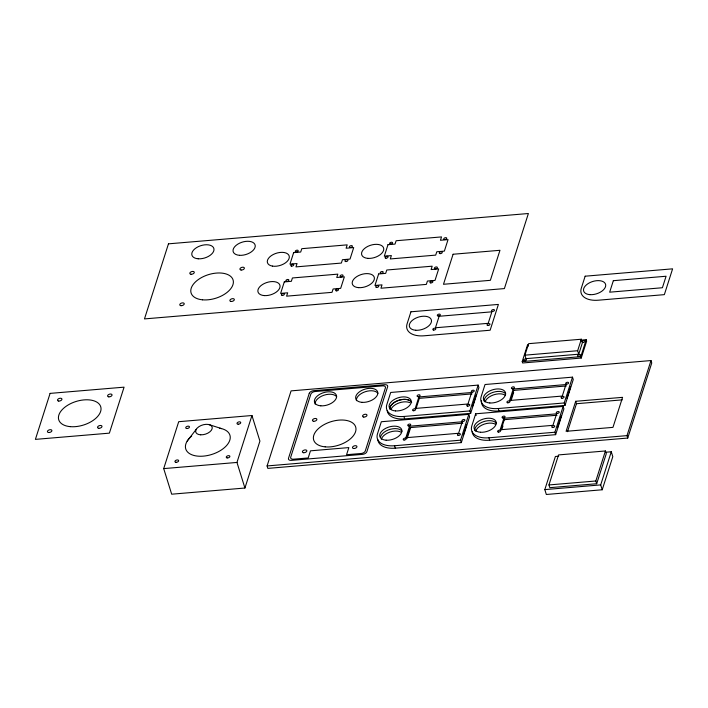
<?xml version="1.0" encoding="UTF-8"?>
<svg xmlns="http://www.w3.org/2000/svg" width="708" height="708" viewBox="0 0 708 708"><rect width="100%" height="100%" fill="white"/><g stroke="black" fill="none" stroke-linecap="round" stroke-linejoin="round"><path stroke-width="1.06" d="M163.707 468.608L178.708 421.694L251.951 415.516L259.916 441.102L244.924 488.024L171.681 494.193L163.707 468.608L236.959 462.439L251.951 415.516M267.084 465.944L291.077 390.878L650.988 360.558L651.749 362.992L627.757 438.057L267.836 468.386L267.084 465.944L626.996 435.624L650.988 360.558M409.534 426.225L405.861 437.721L458.598 433.278L462.271 421.782L409.534 426.225L410.295 428.659L407.286 438.066M418.888 396.949L415.215 408.445L467.953 404.002L471.625 392.506L418.888 396.949L419.393 398.569M406.631 438.075L409.967 427.623L461.607 423.278M415.985 408.799L419.322 398.347L472.059 393.905M461.306 442.615L460.545 440.181L468.793 414.375L381.338 421.738L377.488 433.8A22.603 12.7 -17.3 0 0 394.551 445.739L395.312 448.173L461.306 442.615L469.554 416.808L468.793 414.375M470.661 413.339L469.9 410.906L478.148 385.099L390.701 392.462L386.842 404.525A22.603 12.7 -17.3 0 0 403.914 416.463L404.666 418.897L470.661 413.339L478.909 387.533L478.148 385.099M463.28 435.385L466.616 424.933M472.634 406.109L476.307 394.613M475.679 413.791L471.829 425.853A22.603 12.7 -17.3 0 0 488.892 437.792L489.653 440.226L555.638 434.668L563.887 408.861L563.134 406.427L475.679 413.791L476.183 415.419M503.866 418.278L500.193 429.774L552.93 425.331L556.603 413.835L503.866 418.278L504.379 419.906M513.229 389.002L509.556 400.498L562.285 396.055L565.957 384.559L513.229 389.002L513.734 390.621M580.781 340.212L586.206 339.751L586.64 341.159L581.241 358.044L522.646 362.983L522.212 361.584L527.61 344.69M500.963 430.128L504.308 419.676L557.046 415.233M510.326 400.852L513.663 390.4L566.4 385.957M524.92 355.168L528.602 343.672L581.33 339.229L582.41 342.699L578.737 354.195L526.009 358.637L524.92 355.168L577.657 350.726L581.33 339.229M501.954 429.075L502.963 425.942M511.318 399.799L513.654 392.48M555.638 434.668L554.886 432.234L563.134 406.427M565.002 405.392L564.241 402.958L572.489 377.152L485.033 384.515L481.183 396.577A22.603 12.7 -17.3 0 0 498.246 408.516L499.007 410.95L565.002 405.392L573.25 379.585L572.489 377.152M557.621 427.437L561.294 415.941M566.975 398.161L570.648 386.665M581.241 358.044L580.808 356.646L586.206 339.751M605.8 452.235L611.278 451.775L612.801 456.651L602.216 489.777L546.328 494.485L544.815 489.609L555.399 456.483L558.683 456.209M548.957 484.945L558.55 454.917L605.428 450.961L606.287 453.704L596.685 483.732L549.806 487.679L548.957 484.945L595.835 480.989L605.428 450.961M575.692 401.286L566.099 431.314L612.969 427.366L622.571 397.338L575.692 401.286L576.454 403.719L567.515 431.676M602.216 489.777L600.694 484.9L611.278 451.775M187.169 441.111L196.302 429.225M522.212 361.584L580.808 356.646M403.914 416.463L469.9 410.906M498.246 408.516L564.241 402.958M576.454 403.719L622.235 399.861M394.551 445.739L460.545 440.181M488.892 437.792L554.886 432.234M361.062 453.501L346.566 454.722L348.849 447.589L310.467 450.828L308.192 457.961L293.439 459.2A3.708 2.089 -17.3 0 1 290.705 457.218L310.847 394.126A3.708 2.089 -17.3 0 1 315.06 391.542L382.683 385.86A3.708 2.089 -17.3 0 1 385.418 387.842L365.284 450.934A3.708 2.089 -17.3 0 1 361.062 453.518M544.815 489.609L600.694 484.9M209.037 424.605L221.613 428.632M626.996 435.624L627.757 438.057M577.657 350.726L578.737 354.195M595.835 480.989L596.685 483.732M462.271 421.782L462.775 423.411M236.959 462.439L244.924 488.024M484.184 401.312A11.47 6.452 -17.3 0 1 492.795 392.436A11.47 6.452 -17.3 0 1 505.68 393.949M474.82 430.588A11.47 6.452 -17.3 0 1 483.431 421.711A11.47 6.452 -17.3 0 1 496.326 423.225M380.594 436.774A11.47 6.452 -17.3 0 1 390.533 429.225A11.47 6.452 -17.3 0 1 401.985 431.172M389.896 408.383A11.372 6.39 -17.3 0 1 399.896 400.002A11.372 6.39 -17.3 0 1 411.667 402.675M391.143 409.02A11.372 6.39 -17.3 0 1 409.764 402.64M485.051 401.985A11.47 6.452 -17.3 0 1 493.547 394.869A11.47 6.452 -17.3 0 1 505.087 395.126M475.696 431.269A11.47 6.452 -17.3 0 1 484.192 424.145A11.47 6.452 -17.3 0 1 495.733 424.411M381.355 439.217A11.47 6.452 -17.3 0 1 389.86 432.092A11.47 6.452 -17.3 0 1 401.392 432.358M356.416 400.684A11.47 6.452 -17.3 0 1 365.027 391.807A11.47 6.452 -17.3 0 1 377.922 393.321M315.166 404.162A11.47 6.452 -17.3 0 1 323.786 395.276A11.47 6.452 -17.3 0 1 336.672 396.799M527.938 346.486A1.54 0.867 -17.3 0 1 528.531 345.336M219.692 428.225A23.143 13.009 -17.3 0 1 225.994 446.182A23.143 13.009 -17.3 0 1 193.443 455.332A23.143 13.009 -17.3 0 1 191.673 436.101M404.666 418.897A22.603 12.7 -17.3 0 1 387.196 410.454M389.843 409.259A11.47 6.452 -17.3 0 1 398.454 400.383A11.47 6.452 -17.3 0 1 411.339 401.896M395.312 448.173A22.603 12.7 -17.3 0 1 377.842 439.73M489.653 440.226A22.603 12.7 -17.3 0 1 472.174 431.783M499.007 410.95A22.603 12.7 -17.3 0 1 481.546 400.79M50.091 393.391L35.4 439.376L109.377 433.146L124.068 387.161L50.091 393.391M168.469 243.835L144.476 318.91L504.388 288.59L528.38 213.515L168.469 243.835M284.289 281.908L280.616 293.404L287.678 292.811L286.598 296.165L332.017 292.342L333.087 288.988L340.672 288.351L344.353 276.855L336.76 277.492L337.831 274.138L292.422 277.961L291.351 281.315L284.289 281.908M293.643 252.632L289.97 264.128L297.033 263.535L295.962 266.889L341.371 263.066L342.442 259.712L350.035 259.066L353.708 247.57L346.115 248.216L347.185 244.862L301.776 248.685L300.705 252.039L293.643 252.632M309.263 393.338L288.492 458.324A3.859 2.168 -17.3 0 0 291.404 460.359L362.452 454.377A3.859 2.168 -17.3 0 0 366.859 451.722L387.63 386.736A3.859 2.168 -17.3 0 0 384.718 384.701L313.671 390.683A3.859 2.168 -17.3 0 0 309.263 393.338M378.63 273.961L374.957 285.457L382.01 284.864L380.939 288.218L426.349 284.395L427.42 281.041L435.013 280.395L438.686 268.907L431.101 269.544L432.172 266.19L386.754 270.014L385.683 273.368L378.63 273.961M387.984 244.685L384.311 256.181L391.365 255.588L390.294 258.942L435.703 255.119L436.783 251.765L444.367 251.119L448.04 239.623L440.456 240.269L441.526 236.915L396.117 240.738L395.046 244.092L387.984 244.685M410.932 311.794L407.082 323.848A22.603 12.7 -17.3 0 0 424.145 335.787L490.14 330.229L498.388 304.422L410.932 311.794M453.085 254.252L443.491 284.28L490.37 280.324L499.963 250.296L453.085 254.252M439.128 316.272L435.455 327.769L488.193 323.326L491.865 311.83L439.128 316.272M585.144 276.2L581.295 288.262A22.603 12.7 -17.3 0 0 598.357 300.201L664.352 294.643L672.6 268.836L585.144 276.2M613.34 280.687L609.668 292.183L662.405 287.74L666.078 276.244L613.34 280.687M589.959 294.661A11.47 6.452 -17.3 0 0 605.676 284.758A11.47 6.452 -17.3 0 0 588.18 283.554A11.47 6.452 -17.3 0 0 589.959 294.661M98.757 428.287A2.31 1.301 -17.3 0 0 101.996 426.331A2.31 1.301 -17.3 0 0 98.527 426.012A2.31 1.301 -17.3 0 0 98.757 428.287M48.657 432.508A2.31 1.301 -17.3 0 0 51.905 430.553A2.31 1.301 -17.3 0 0 48.427 430.234A2.31 1.301 -17.3 0 0 48.657 432.508M108.802 396.852A2.31 1.301 -17.3 0 0 112.05 394.896A2.31 1.301 -17.3 0 0 108.572 394.577A2.31 1.301 -17.3 0 0 108.802 396.852M58.702 401.064A2.31 1.301 -17.3 0 0 61.95 399.117A2.31 1.301 -17.3 0 0 58.472 398.799A2.31 1.301 -17.3 0 0 58.702 401.064M70.207 426.641A21.983 12.355 -17.3 0 0 101.005 408.109A21.983 12.355 -17.3 0 0 67.995 405.056A21.983 12.355 -17.3 0 0 70.207 426.641M381.037 273.385A1.54 0.867 -17.3 0 0 383.196 272.084A1.54 0.867 -17.3 0 0 380.877 271.872A1.54 0.867 -17.3 0 0 381.037 273.385M291.554 266.128A1.54 0.867 -17.3 0 0 293.714 264.836A1.54 0.867 -17.3 0 0 291.404 264.615A1.54 0.867 -17.3 0 0 291.554 266.128M286.696 281.333A1.54 0.867 -17.3 0 0 288.855 280.032A1.54 0.867 -17.3 0 0 286.545 279.819A1.54 0.867 -17.3 0 0 286.696 281.333M282.2 295.413A1.54 0.867 -17.3 0 0 284.359 294.112A1.54 0.867 -17.3 0 0 282.041 293.9A1.54 0.867 -17.3 0 0 282.2 295.413M340.902 276.766A1.54 0.867 -17.3 0 0 343.061 275.465A1.54 0.867 -17.3 0 0 340.743 275.253A1.54 0.867 -17.3 0 0 340.902 276.766M336.397 290.846A1.54 0.867 -17.3 0 0 338.557 289.545A1.54 0.867 -17.3 0 0 336.247 289.333A1.54 0.867 -17.3 0 0 336.397 290.846M202.55 299.82A21.983 12.355 -17.3 0 0 233.348 281.297A21.983 12.355 -17.3 0 0 200.337 278.244A21.983 12.355 -17.3 0 0 202.55 299.82M191.045 274.253A2.31 1.301 -17.3 0 0 194.293 272.306A2.31 1.301 -17.3 0 0 190.815 271.978A2.31 1.301 -17.3 0 0 191.045 274.253M241.145 270.031A2.31 1.301 -17.3 0 0 244.384 268.084A2.31 1.301 -17.3 0 0 240.915 267.757A2.31 1.301 -17.3 0 0 241.145 270.031M181 305.688A2.31 1.301 -17.3 0 0 184.239 303.741A2.31 1.301 -17.3 0 0 180.77 303.413A2.31 1.301 -17.3 0 0 181 305.688M231.1 301.466A2.31 1.301 -17.3 0 0 234.339 299.519A2.31 1.301 -17.3 0 0 230.87 299.192A2.31 1.301 -17.3 0 0 231.1 301.466M430.738 282.899A1.54 0.867 -17.3 0 0 432.898 281.598A1.54 0.867 -17.3 0 0 430.579 281.386A1.54 0.867 -17.3 0 0 430.738 282.899M376.541 287.466A1.54 0.867 -17.3 0 0 378.7 286.165A1.54 0.867 -17.3 0 0 376.382 285.952A1.54 0.867 -17.3 0 0 376.541 287.466M435.234 268.819A1.54 0.867 -17.3 0 0 437.394 267.518A1.54 0.867 -17.3 0 0 435.084 267.305A1.54 0.867 -17.3 0 0 435.234 268.819M390.391 244.11A1.54 0.867 -17.3 0 0 392.551 242.809A1.54 0.867 -17.3 0 0 390.241 242.596A1.54 0.867 -17.3 0 0 390.391 244.11M444.633 239.543A1.54 0.867 -17.3 0 0 446.748 238.215A1.54 0.867 -17.3 0 0 444.394 238.056A1.54 0.867 -17.3 0 0 444.633 239.543M385.895 258.181A1.54 0.867 -17.3 0 0 388.055 256.889A1.54 0.867 -17.3 0 0 385.736 256.668A1.54 0.867 -17.3 0 0 385.895 258.181M198.231 258.792A11.47 6.452 -17.3 0 0 213.949 248.889A11.47 6.452 -17.3 0 0 196.452 247.685A11.47 6.452 -17.3 0 0 198.231 258.792M440.093 253.623A1.54 0.867 -17.3 0 0 442.252 252.322A1.54 0.867 -17.3 0 0 439.942 252.101A1.54 0.867 -17.3 0 0 440.093 253.623M272.43 266.111A11.372 6.39 -17.3 0 0 289.324 257.296A11.372 6.39 -17.3 0 0 273.173 254.544A11.372 6.39 -17.3 0 0 272.43 266.111M264.305 295.599A11.47 6.452 -17.3 0 0 280.023 285.696A11.47 6.452 -17.3 0 0 262.535 284.492A11.47 6.452 -17.3 0 0 264.305 295.599M350.31 247.499A1.54 0.867 -17.3 0 0 352.407 246.154A1.54 0.867 -17.3 0 0 350.044 246.012A1.54 0.867 -17.3 0 0 350.31 247.499M345.752 261.571A1.54 0.867 -17.3 0 0 347.92 260.27A1.54 0.867 -17.3 0 0 345.601 260.048A1.54 0.867 -17.3 0 0 345.752 261.571M296.059 252.057A1.54 0.867 -17.3 0 0 298.218 250.756A1.54 0.867 -17.3 0 0 295.9 250.544A1.54 0.867 -17.3 0 0 296.059 252.057M239.472 255.314A11.47 6.452 -17.3 0 0 255.199 245.411A11.47 6.452 -17.3 0 0 237.702 244.207A11.47 6.452 -17.3 0 0 239.472 255.314M358.637 287.652A11.47 6.452 -17.3 0 0 374.364 277.748A11.47 6.452 -17.3 0 0 356.867 276.545A11.47 6.452 -17.3 0 0 358.637 287.652M367.992 258.376A11.47 6.452 -17.3 0 0 383.718 248.473A11.47 6.452 -17.3 0 0 366.222 247.269A11.47 6.452 -17.3 0 0 367.992 258.376M433.641 330.061A1.54 0.867 -17.3 0 0 435.801 328.76A1.54 0.867 -17.3 0 0 433.482 328.547A1.54 0.867 -17.3 0 0 433.641 330.061M415.738 330.255A11.47 6.452 -17.3 0 0 431.464 320.352A11.47 6.452 -17.3 0 0 413.968 319.149A11.47 6.452 -17.3 0 0 415.738 330.255M492.334 311.423A1.54 0.867 -17.3 0 0 494.503 310.122A1.54 0.867 -17.3 0 0 492.184 309.909A1.54 0.867 -17.3 0 0 492.334 311.423M487.839 325.494A1.54 0.867 -17.3 0 0 489.998 324.193A1.54 0.867 -17.3 0 0 487.688 323.981A1.54 0.867 -17.3 0 0 487.839 325.494M438.137 315.989A1.54 0.867 -17.3 0 0 440.296 314.688A1.54 0.867 -17.3 0 0 437.986 314.467A1.54 0.867 -17.3 0 0 438.137 315.989M362.08 402.348A11.47 6.452 -17.3 0 0 377.798 392.444A11.47 6.452 -17.3 0 0 360.31 391.241A11.47 6.452 -17.3 0 0 362.08 402.348M320.83 405.826A11.47 6.452 -17.3 0 0 336.557 395.922A11.47 6.452 -17.3 0 0 319.06 394.719A11.47 6.452 -17.3 0 0 320.83 405.826M325.149 446.863A21.983 12.355 -17.3 0 0 355.947 428.331A21.983 12.355 -17.3 0 0 322.945 425.278A21.983 12.355 -17.3 0 0 325.149 446.863M313.653 421.287A2.31 1.301 -17.3 0 0 316.892 419.34A2.31 1.301 -17.3 0 0 313.423 419.021A2.31 1.301 -17.3 0 0 313.653 421.287M363.753 417.065A2.31 1.301 -17.3 0 0 366.992 415.118A2.31 1.301 -17.3 0 0 363.523 414.799A2.31 1.301 -17.3 0 0 363.753 417.065M303.608 452.722A2.31 1.301 -17.3 0 0 306.847 450.775A2.31 1.301 -17.3 0 0 303.378 450.456A2.31 1.301 -17.3 0 0 303.608 452.722M353.708 448.509A2.31 1.301 -17.3 0 0 356.947 446.553A2.31 1.301 -17.3 0 0 353.469 446.235A2.31 1.301 -17.3 0 0 353.708 448.509M524.194 360.93A1.54 0.867 -17.3 0 0 526.354 359.629A1.54 0.867 -17.3 0 0 524.035 359.416A1.54 0.867 -17.3 0 0 524.194 360.93M582.888 342.283A1.54 0.867 -17.3 0 0 585.047 340.982A1.54 0.867 -17.3 0 0 582.737 340.769A1.54 0.867 -17.3 0 0 582.888 342.283M578.392 356.363A1.54 0.867 -17.3 0 0 580.551 355.062A1.54 0.867 -17.3 0 0 578.232 354.85A1.54 0.867 -17.3 0 0 578.392 356.363M227.135 457.917A1.876 1.053 -17.3 0 0 229.879 456.439A1.876 1.053 -17.3 0 0 227.188 456.023A1.876 1.053 -17.3 0 0 227.135 457.917M186.762 428.508A1.929 1.08 -17.3 0 0 189.461 426.88A1.929 1.08 -17.3 0 0 186.567 426.614A1.929 1.08 -17.3 0 0 186.762 428.508M175.965 462.289A1.929 1.08 -17.3 0 0 178.664 460.66A1.929 1.08 -17.3 0 0 175.77 460.395A1.929 1.08 -17.3 0 0 175.965 462.289M200.709 434.818A8.558 4.814 -17.3 0 0 212.179 427.26A8.558 4.814 -17.3 0 0 198.939 426.65A8.558 4.814 -17.3 0 0 200.709 434.818M238.198 424.198A1.929 1.08 -17.3 0 0 240.711 422.455A1.929 1.08 -17.3 0 0 237.684 422.393A1.929 1.08 -17.3 0 0 238.198 424.198M395.506 410.923A11.47 6.452 -17.3 0 0 411.224 401.02A11.47 6.452 -17.3 0 0 393.736 399.816A11.47 6.452 -17.3 0 0 395.506 410.923M472.103 392.09A1.54 0.867 -17.3 0 0 474.263 390.789A1.54 0.867 -17.3 0 0 471.944 390.577A1.54 0.867 -17.3 0 0 472.103 392.09M467.599 406.171A1.54 0.867 -17.3 0 0 469.767 404.87A1.54 0.867 -17.3 0 0 467.448 404.657A1.54 0.867 -17.3 0 0 467.599 406.171M417.897 396.657A1.54 0.867 -17.3 0 0 420.065 395.356A1.54 0.867 -17.3 0 0 417.747 395.144A1.54 0.867 -17.3 0 0 417.897 396.657M413.401 410.737A1.54 0.867 -17.3 0 0 415.561 409.436A1.54 0.867 -17.3 0 0 413.251 409.215A1.54 0.867 -17.3 0 0 413.401 410.737M386.152 440.199A11.47 6.452 -17.3 0 0 401.87 430.296A11.47 6.452 -17.3 0 0 384.373 429.092A11.47 6.452 -17.3 0 0 386.152 440.199M462.74 421.366A1.54 0.867 -17.3 0 0 464.908 420.065A1.54 0.867 -17.3 0 0 462.59 419.853A1.54 0.867 -17.3 0 0 462.74 421.366M458.244 435.447A1.54 0.867 -17.3 0 0 460.404 434.146A1.54 0.867 -17.3 0 0 458.094 433.933A1.54 0.867 -17.3 0 0 458.244 435.447M408.543 425.933A1.54 0.867 -17.3 0 0 410.702 424.632A1.54 0.867 -17.3 0 0 408.392 424.419A1.54 0.867 -17.3 0 0 408.543 425.933M404.047 440.013A1.54 0.867 -17.3 0 0 406.206 438.712A1.54 0.867 -17.3 0 0 403.887 438.5A1.54 0.867 -17.3 0 0 404.047 440.013M480.484 432.252A11.47 6.452 -17.3 0 0 496.211 422.349A11.47 6.452 -17.3 0 0 478.714 421.145A11.47 6.452 -17.3 0 0 480.484 432.252M557.081 413.419A1.54 0.867 -17.3 0 0 559.24 412.118A1.54 0.867 -17.3 0 0 556.93 411.906A1.54 0.867 -17.3 0 0 557.081 413.419M552.585 427.499A1.54 0.867 -17.3 0 0 554.745 426.198A1.54 0.867 -17.3 0 0 552.426 425.986A1.54 0.867 -17.3 0 0 552.585 427.499M502.884 417.986A1.54 0.867 -17.3 0 0 505.043 416.685A1.54 0.867 -17.3 0 0 502.724 416.472A1.54 0.867 -17.3 0 0 502.884 417.986M498.379 432.066A1.54 0.867 -17.3 0 0 500.547 430.765A1.54 0.867 -17.3 0 0 498.228 430.553A1.54 0.867 -17.3 0 0 498.379 432.066M489.839 402.976A11.47 6.452 -17.3 0 0 505.565 393.073A11.47 6.452 -17.3 0 0 488.069 391.869A11.47 6.452 -17.3 0 0 489.839 402.976M566.435 384.143A1.54 0.867 -17.3 0 0 568.595 382.842A1.54 0.867 -17.3 0 0 566.285 382.63A1.54 0.867 -17.3 0 0 566.435 384.143M561.94 398.223A1.54 0.867 -17.3 0 0 564.099 396.923A1.54 0.867 -17.3 0 0 561.78 396.71A1.54 0.867 -17.3 0 0 561.94 398.223M512.238 388.71A1.54 0.867 -17.3 0 0 514.397 387.409A1.54 0.867 -17.3 0 0 512.079 387.196A1.54 0.867 -17.3 0 0 512.238 388.71M507.742 402.79A1.54 0.867 -17.3 0 0 509.902 401.489A1.54 0.867 -17.3 0 0 507.583 401.268A1.54 0.867 -17.3 0 0 507.742 402.79"/></g></svg>
